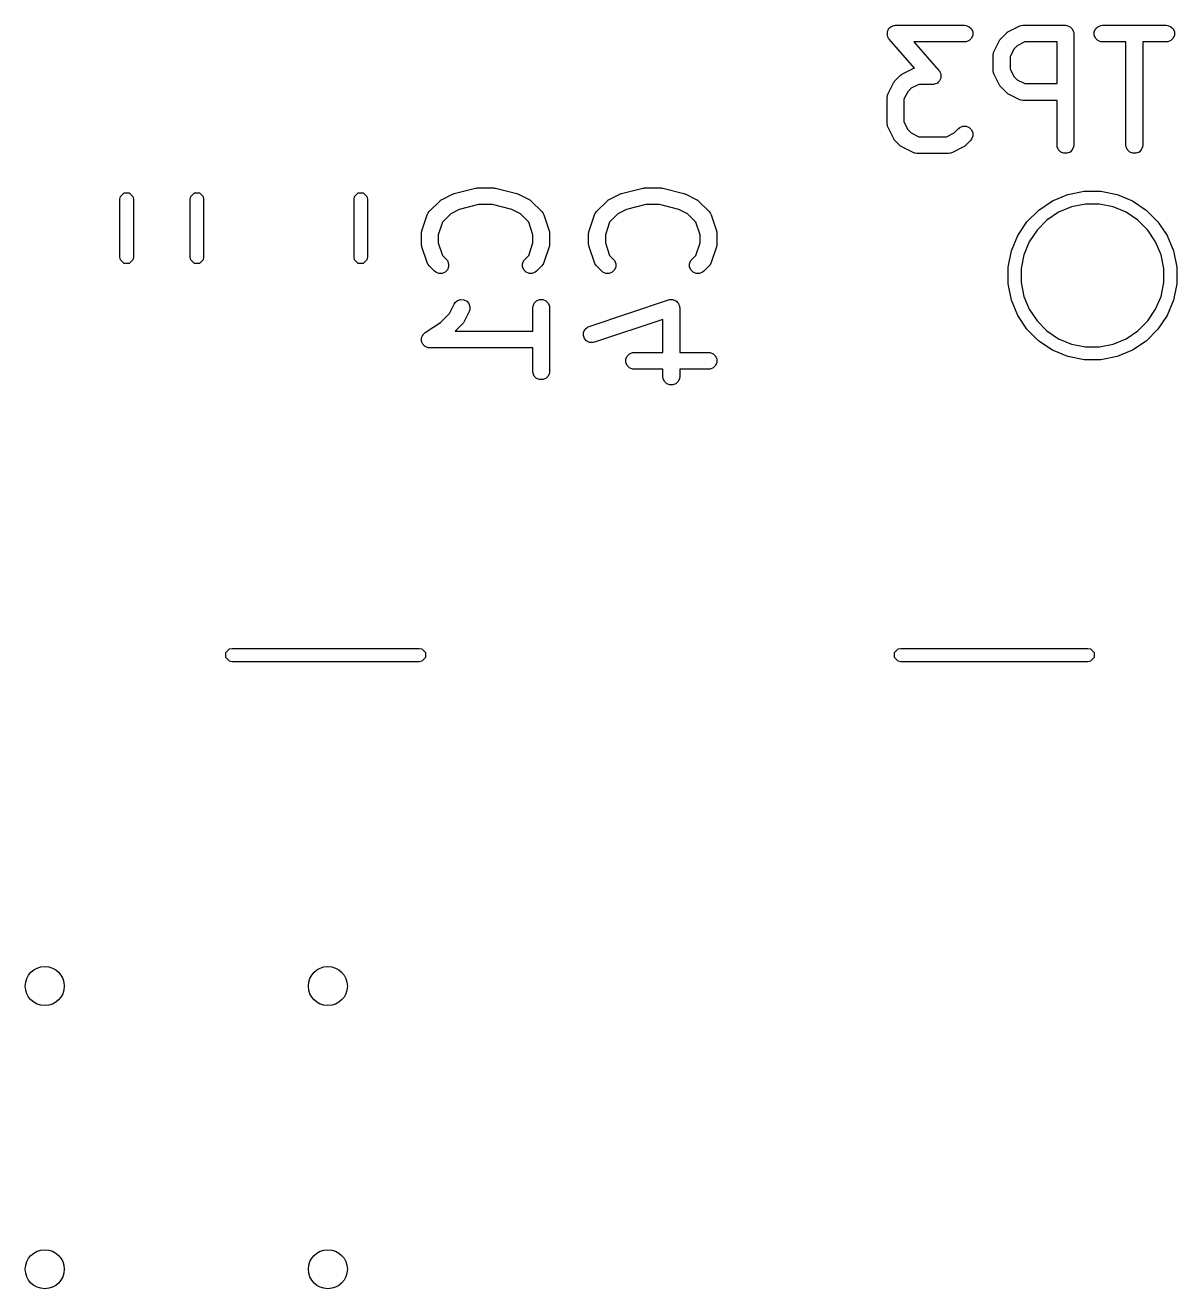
# Model space of a CAD drawing. Header units: inches. Extents: x 4.91 to 6.65, y -5 to -3.32.
# Drawn here: x 5.7333 to 6.14, y -4.9848 to -4.5386 of the extents above; entities that cross this region are included whole.
import ezdxf

# ---------------------------------------------------------------- set-up
doc = ezdxf.new("R2010")
doc.units = ezdxf.units.IN
doc.header["$MEASUREMENT"] = 0
doc.layers.add('BLACK', color=250, linetype='CONTINUOUS')

msp = doc.modelspace()

# ---------------------------------------------------------------- linework, layer by layer
at = {"layer": 'BLACK', "linetype": 'CONTINUOUS'}
for p, q in [((6.03775, -4.54191), (6.03779, -4.54143)), ((6.03779, -4.542), (6.03775, -4.54191)), ((6.03779, -4.54095), (6.03782, -4.54086)), ((6.03779, -4.54143), (6.03779, -4.54095)), ((6.03779, -4.5421), (6.03779, -4.542)), ((6.03797, -4.54255), (6.03779, -4.5421)), ((6.03782, -4.54086), (6.03783, -4.54076)), ((6.03783, -4.54076), (6.03804, -4.54033)), ((6.03812, -4.543), (6.03797, -4.54255)), ((6.03804, -4.54033), (6.03823, -4.53989)), ((6.03823, -4.53989), (6.0383, -4.53982)), ((6.0383, -4.53982), (6.03834, -4.53973)), ((6.03834, -4.53973), (6.0387, -4.53941)), ((6.0387, -4.53941), (6.03904, -4.53907)), ((6.03904, -4.53907), (6.03913, -4.53904)), ((6.03913, -4.53904), (6.03921, -4.53897)), ((6.03921, -4.53897), (6.03966, -4.53882)), ((6.03966, -4.53882), (6.04011, -4.53863)), ((6.04011, -4.53863), (6.04025, -4.53862)), ((6.04025, -4.53862), (6.0403, -4.5386)), ((6.0403, -4.5386), (6.04038, -4.53861)), ((6.04038, -4.53861), (6.04068, -4.53858)), ((6.04068, -4.53858), (6.06505, -4.53858)), ((6.06505, -4.53858), (6.06563, -4.53863)), ((6.06563, -4.53863), (6.06669, -4.53907)), ((6.06669, -4.53907), (6.06751, -4.53989)), ((6.06751, -4.53989), (6.06795, -4.54095)), ((6.06795, -4.5421), (6.06751, -4.54317)), ((6.06795, -4.54095), (6.06795, -4.5421)), ((6.07796, -4.54319), (6.07984, -4.54132)), ((6.07984, -4.54132), (6.08007, -4.54113)), ((6.08007, -4.54113), (6.08012, -4.54107)), ((6.08012, -4.54107), (6.08021, -4.54101)), ((6.08021, -4.54101), (6.08029, -4.54095)), ((6.08029, -4.54095), (6.08036, -4.54092)), ((6.08036, -4.54092), (6.08061, -4.54076)), ((6.08061, -4.54076), (6.08436, -4.53889)), ((6.08436, -4.53889), (6.0849, -4.53868)), ((6.0849, -4.53868), (6.085, -4.53867)), ((6.085, -4.53867), (6.0851, -4.53863)), ((6.0851, -4.53863), (6.08568, -4.53858)), ((6.08568, -4.53858), (6.10067, -4.53858)), ((6.10067, -4.53858), (6.10125, -4.53863)), ((6.10125, -4.53863), (6.10232, -4.53907)), ((6.10232, -4.53907), (6.10313, -4.53989)), ((6.10313, -4.53989), (6.10357, -4.54095)), ((6.10357, -4.54095), (6.10363, -4.54153)), ((6.10363, -4.54153), (6.10363, -4.5809)), ((6.1109, -4.54095), (6.11134, -4.53989)), ((6.1109, -4.5421), (6.1109, -4.54095)), ((6.11134, -4.54317), (6.1109, -4.5421)), ((6.11134, -4.53989), (6.11216, -4.53907)), ((6.11216, -4.53907), (6.11322, -4.53863)), ((6.11322, -4.53863), (6.1138, -4.53858)), ((6.1138, -4.53858), (6.1363, -4.53858)), ((6.1363, -4.53858), (6.13687, -4.53863)), ((6.13687, -4.53863), (6.13794, -4.53907)), ((6.13794, -4.53907), (6.13875, -4.53989)), ((6.13875, -4.53989), (6.13919, -4.54095)), ((6.13919, -4.5421), (6.13875, -4.54317)), ((6.13919, -4.54095), (6.13919, -4.5421)), ((6.03821, -4.54312), (6.03812, -4.543)), ((6.03823, -4.54317), (6.03821, -4.54312)), ((6.03828, -4.54322), (6.03823, -4.54317)), ((6.03846, -4.54347), (6.03828, -4.54322)), ((6.04739, -4.55368), (6.03846, -4.54347)), ((6.06505, -4.54448), (6.04719, -4.54448)), ((6.04719, -4.54448), (6.05603, -4.55458)), ((6.06563, -4.54442), (6.06505, -4.54448)), ((6.06669, -4.54398), (6.06563, -4.54442)), ((6.06751, -4.54317), (6.06669, -4.54398)), ((6.07554, -4.54771), (6.07741, -4.54396)), ((6.07741, -4.54396), (6.07757, -4.54371)), ((6.07757, -4.54371), (6.0776, -4.54364)), ((6.0776, -4.54364), (6.07766, -4.54356)), ((6.07766, -4.54356), (6.07772, -4.54347)), ((6.07772, -4.54347), (6.07778, -4.54342)), ((6.07778, -4.54342), (6.07796, -4.54319)), ((6.08248, -4.54703), (6.08113, -4.54972)), ((6.08368, -4.54583), (6.08248, -4.54703)), ((6.08637, -4.54448), (6.08368, -4.54583)), ((6.09772, -4.54448), (6.08637, -4.54448)), ((6.09772, -4.5592), (6.09772, -4.54448)), ((6.11216, -4.54398), (6.11134, -4.54317)), ((6.11322, -4.54442), (6.11216, -4.54398)), ((6.1138, -4.54448), (6.11322, -4.54442)), ((6.12209, -4.54448), (6.1138, -4.54448)), ((6.12209, -4.5809), (6.12209, -4.54448)), ((6.1363, -4.54448), (6.128, -4.54448)), ((6.128, -4.54448), (6.128, -4.5809)), ((6.13687, -4.54442), (6.1363, -4.54448)), ((6.13794, -4.54398), (6.13687, -4.54442)), ((6.13875, -4.54317), (6.13794, -4.54398)), ((6.07522, -4.54903), (6.07528, -4.54845)), ((6.07522, -4.55465), (6.07522, -4.54903)), ((6.07528, -4.54845), (6.07532, -4.54835)), ((6.07532, -4.54835), (6.07533, -4.54825)), ((6.07533, -4.54825), (6.07554, -4.54771)), ((6.08113, -4.54972), (6.08113, -4.55395)), ((6.04047, -4.55819), (6.04234, -4.55631)), ((6.04234, -4.55631), (6.04257, -4.55613)), ((6.04257, -4.55613), (6.04262, -4.55607)), ((6.04262, -4.55607), (6.04271, -4.55601)), ((6.04271, -4.55601), (6.04279, -4.55595)), ((6.04279, -4.55595), (6.04286, -4.55592)), ((6.04286, -4.55592), (6.04311, -4.55576)), ((6.04311, -4.55576), (6.04686, -4.55389)), ((6.04686, -4.55389), (6.04739, -4.55368)), ((6.05603, -4.55458), (6.05621, -4.55483)), ((6.05621, -4.55483), (6.05626, -4.55489)), ((6.05626, -4.55489), (6.05628, -4.55494)), ((6.05628, -4.55494), (6.05636, -4.55505)), ((6.05636, -4.55505), (6.05652, -4.55551)), ((6.05652, -4.55551), (6.0567, -4.55595)), ((6.0567, -4.55595), (6.0567, -4.55605)), ((6.0567, -4.55605), (6.05673, -4.55614)), ((6.05673, -4.55614), (6.0567, -4.55662)), ((6.07528, -4.55523), (6.07522, -4.55465)), ((6.07532, -4.55533), (6.07528, -4.55523)), ((6.07533, -4.55543), (6.07532, -4.55533)), ((6.07554, -4.55597), (6.07533, -4.55543)), ((6.07741, -4.55972), (6.07554, -4.55597)), ((6.08113, -4.55395), (6.08248, -4.55665)), ((6.03804, -4.5627), (6.03992, -4.55896)), ((6.03992, -4.55896), (6.04007, -4.55871)), ((6.04007, -4.55871), (6.0401, -4.55864)), ((6.0401, -4.55864), (6.04017, -4.55855)), ((6.04017, -4.55855), (6.04022, -4.55847)), ((6.04022, -4.55847), (6.04028, -4.55841)), ((6.04028, -4.55841), (6.04047, -4.55819)), ((6.04618, -4.56083), (6.04498, -4.56203)), ((6.04888, -4.55948), (6.04618, -4.56083)), ((6.05381, -4.55948), (6.04888, -4.55948)), ((6.05411, -4.55945), (6.05381, -4.55948)), ((6.05419, -4.55945), (6.05411, -4.55945)), ((6.05424, -4.55944), (6.05419, -4.55945)), ((6.05438, -4.55942), (6.05424, -4.55944)), ((6.05483, -4.55924), (6.05438, -4.55942)), ((6.05528, -4.55909), (6.05483, -4.55924)), ((6.05535, -4.55902), (6.05528, -4.55909)), ((6.05545, -4.55898), (6.05535, -4.55902)), ((6.05579, -4.55864), (6.05545, -4.55898)), ((6.05615, -4.55833), (6.05579, -4.55864)), ((6.05619, -4.55824), (6.05615, -4.55833)), ((6.05626, -4.55817), (6.05619, -4.55824)), ((6.05644, -4.55772), (6.05626, -4.55817)), ((6.05666, -4.55729), (6.05644, -4.55772)), ((6.0567, -4.5571), (6.05666, -4.55719)), ((6.05666, -4.55719), (6.05666, -4.55729)), ((6.0567, -4.55662), (6.0567, -4.5571)), ((6.07757, -4.55997), (6.07741, -4.55972)), ((6.0776, -4.56004), (6.07757, -4.55997)), ((6.07766, -4.56012), (6.0776, -4.56004)), ((6.07772, -4.56021), (6.07766, -4.56012)), ((6.07778, -4.56026), (6.07772, -4.56021)), ((6.07796, -4.56049), (6.07778, -4.56026)), ((6.07984, -4.56236), (6.07796, -4.56049)), ((6.08248, -4.55665), (6.08368, -4.55785)), ((6.08368, -4.55785), (6.08637, -4.5592)), ((6.08637, -4.5592), (6.09772, -4.5592)), ((6.03773, -4.56403), (6.03779, -4.56345)), ((6.03773, -4.5734), (6.03773, -4.56403)), ((6.03779, -4.56345), (6.03783, -4.56335)), ((6.03783, -4.56325), (6.03804, -4.5627)), ((6.03783, -4.56335), (6.03783, -4.56325)), ((6.04498, -4.56203), (6.04364, -4.56472)), ((6.04364, -4.56472), (6.04364, -4.5727)), ((6.08007, -4.56255), (6.07984, -4.56236)), ((6.08012, -4.56261), (6.08007, -4.56255)), ((6.08021, -4.56266), (6.08012, -4.56261)), ((6.08029, -4.56273), (6.08021, -4.56266)), ((6.08036, -4.56276), (6.08029, -4.56273)), ((6.08061, -4.56292), (6.08036, -4.56276)), ((6.08436, -4.56479), (6.08061, -4.56292)), ((6.0849, -4.565), (6.08436, -4.56479)), ((6.085, -4.56501), (6.0849, -4.565)), ((6.0851, -4.56505), (6.085, -4.56501)), ((6.08568, -4.5651), (6.0851, -4.56505)), ((6.09772, -4.5651), (6.08568, -4.5651)), ((6.09772, -4.5809), (6.09772, -4.5651)), ((6.03779, -4.57398), (6.03773, -4.5734)), ((6.03783, -4.57407), (6.03779, -4.57398)), ((6.03783, -4.57418), (6.03783, -4.57407)), ((6.03804, -4.57472), (6.03783, -4.57418)), ((6.04364, -4.5727), (6.04498, -4.5754)), ((6.03992, -4.57847), (6.03804, -4.57472)), ((6.04007, -4.57872), (6.03992, -4.57847)), ((6.04498, -4.5754), (6.04618, -4.5766)), ((6.04618, -4.5766), (6.04888, -4.57795)), ((6.04888, -4.57795), (6.05873, -4.57795)), ((6.05873, -4.57795), (6.06143, -4.5766)), ((6.06143, -4.5766), (6.06297, -4.57506)), ((6.06297, -4.57506), (6.06341, -4.57469)), ((6.06341, -4.57469), (6.06448, -4.57425)), ((6.06448, -4.57425), (6.06563, -4.57425)), ((6.06563, -4.57425), (6.06669, -4.57469)), ((6.06669, -4.57469), (6.06751, -4.57551)), ((6.06751, -4.57551), (6.06795, -4.57657)), ((6.06795, -4.57772), (6.06751, -4.57879)), ((6.06795, -4.57657), (6.06795, -4.57772)), ((6.0401, -4.57879), (6.04007, -4.57872)), ((6.04017, -4.57887), (6.0401, -4.57879)), ((6.04022, -4.57896), (6.04017, -4.57887)), ((6.04028, -4.57901), (6.04022, -4.57896)), ((6.04047, -4.57924), (6.04028, -4.57901)), ((6.04234, -4.58111), (6.04047, -4.57924)), ((6.04257, -4.5813), (6.04234, -4.58111)), ((6.04262, -4.58136), (6.04257, -4.5813)), ((6.04271, -4.58141), (6.04262, -4.58136)), ((6.04279, -4.58148), (6.04271, -4.58141)), ((6.04286, -4.58151), (6.04279, -4.58148)), ((6.04311, -4.58166), (6.04286, -4.58151)), ((6.04686, -4.58354), (6.04311, -4.58166)), ((6.0645, -4.58166), (6.06075, -4.58354)), ((6.06475, -4.58151), (6.0645, -4.58166)), ((6.06482, -4.58148), (6.06475, -4.58151)), ((6.0649, -4.58141), (6.06482, -4.58148)), ((6.06499, -4.58136), (6.0649, -4.58141)), ((6.06504, -4.5813), (6.06499, -4.58136)), ((6.06527, -4.58111), (6.06504, -4.5813)), ((6.06714, -4.57924), (6.06527, -4.58111)), ((6.06751, -4.57879), (6.06714, -4.57924)), ((6.09778, -4.58147), (6.09772, -4.5809)), ((6.09822, -4.58254), (6.09778, -4.58147)), ((6.09903, -4.58335), (6.09822, -4.58254)), ((6.10313, -4.58254), (6.10232, -4.58335)), ((6.10357, -4.58147), (6.10313, -4.58254)), ((6.10363, -4.5809), (6.10357, -4.58147)), ((6.12215, -4.58147), (6.12209, -4.5809)), ((6.12259, -4.58254), (6.12215, -4.58147)), ((6.12341, -4.58335), (6.12259, -4.58254)), ((6.1275, -4.58254), (6.12669, -4.58335)), ((6.12794, -4.58147), (6.1275, -4.58254)), ((6.128, -4.5809), (6.12794, -4.58147)), ((6.0474, -4.58375), (6.04686, -4.58354)), ((6.04751, -4.58375), (6.0474, -4.58375)), ((6.04761, -4.58379), (6.04751, -4.58375)), ((6.04818, -4.58385), (6.04761, -4.58379)), ((6.05943, -4.58385), (6.04818, -4.58385)), ((6.06001, -4.58379), (6.05943, -4.58385)), ((6.0601, -4.58375), (6.06001, -4.58379)), ((6.06021, -4.58375), (6.0601, -4.58375)), ((6.06075, -4.58354), (6.06021, -4.58375)), ((6.1001, -4.58379), (6.09903, -4.58335)), ((6.10125, -4.58379), (6.1001, -4.58379)), ((6.10232, -4.58335), (6.10125, -4.58379)), ((6.12447, -4.58379), (6.12341, -4.58335)), ((6.12562, -4.58379), (6.12447, -4.58379)), ((6.12669, -4.58335), (6.12562, -4.58379)), ((5.88483, -4.598), (5.89233, -4.59612)), ((5.89233, -4.59612), (5.89243, -4.59611)), ((5.89243, -4.59611), (5.89247, -4.59609)), ((5.89247, -4.59609), (5.89269, -4.59607)), ((5.89269, -4.59607), (5.8929, -4.59604)), ((5.8929, -4.59604), (5.89295, -4.59604)), ((5.89295, -4.59604), (5.89305, -4.59603)), ((5.89305, -4.59603), (5.89867, -4.59603)), ((5.89867, -4.59603), (5.89877, -4.59604)), ((5.89877, -4.59604), (5.89881, -4.59604)), ((5.89881, -4.59604), (5.89903, -4.59607)), ((5.89903, -4.59607), (5.89925, -4.59609)), ((5.89925, -4.59609), (5.89929, -4.59611)), ((5.89929, -4.59611), (5.89939, -4.59612)), ((5.89939, -4.59612), (5.90689, -4.598)), ((5.94389, -4.598), (5.95139, -4.59612)), ((5.95139, -4.59612), (5.95149, -4.59611)), ((5.95149, -4.59611), (5.95153, -4.59609)), ((5.95153, -4.59609), (5.95174, -4.59607)), ((5.95174, -4.59607), (5.95196, -4.59604)), ((5.95196, -4.59604), (5.952, -4.59604)), ((5.952, -4.59604), (5.9521, -4.59603)), ((5.9521, -4.59603), (5.95773, -4.59603)), ((5.95773, -4.59603), (5.95783, -4.59604)), ((5.95783, -4.59604), (5.95787, -4.59604)), ((5.95787, -4.59604), (5.95809, -4.59607)), ((5.95809, -4.59607), (5.9583, -4.59609)), ((5.9583, -4.59609), (5.95834, -4.59611)), ((5.95834, -4.59611), (5.95844, -4.59612)), ((5.95844, -4.59612), (5.96594, -4.598)), ((5.76673, -4.59995), (5.76691, -4.59905)), ((5.76673, -4.62052), (5.76673, -4.59995)), ((5.76691, -4.59905), (5.76819, -4.59777)), ((5.76819, -4.59777), (5.77, -4.59777)), ((5.77, -4.59777), (5.77128, -4.59905)), ((5.77128, -4.59905), (5.77146, -4.59995)), ((5.77146, -4.59995), (5.77146, -4.62052)), ((5.79154, -4.59995), (5.79172, -4.59905)), ((5.79154, -4.62052), (5.79154, -4.59995)), ((5.79172, -4.59905), (5.79299, -4.59777)), ((5.79299, -4.59777), (5.7948, -4.59777)), ((5.7948, -4.59777), (5.79608, -4.59905)), ((5.79608, -4.59905), (5.79626, -4.59995)), ((5.79626, -4.59995), (5.79626, -4.62052)), ((5.84941, -4.59995), (5.84959, -4.59905)), ((5.84941, -4.62052), (5.84941, -4.59995)), ((5.84959, -4.59905), (5.85087, -4.59777)), ((5.85087, -4.59777), (5.85268, -4.59777)), ((5.85268, -4.59777), (5.85395, -4.59905)), ((5.85395, -4.59905), (5.85413, -4.59995)), ((5.85413, -4.59995), (5.85413, -4.62052)), ((5.87596, -4.6044), (5.87971, -4.60065)), ((5.87971, -4.60065), (5.87994, -4.60046)), ((5.87994, -4.60046), (5.87999, -4.6004)), ((5.87999, -4.6004), (5.88008, -4.60035)), ((5.88008, -4.60035), (5.88016, -4.60028)), ((5.88016, -4.60028), (5.88023, -4.60025)), ((5.88023, -4.60025), (5.88048, -4.6001)), ((5.88048, -4.6001), (5.88423, -4.59822)), ((5.88423, -4.59822), (5.88427, -4.59821)), ((5.88427, -4.59821), (5.88429, -4.59819)), ((5.88429, -4.59819), (5.88453, -4.59811)), ((5.88453, -4.59811), (5.88477, -4.59801)), ((5.88477, -4.59801), (5.88479, -4.59801)), ((5.88479, -4.59801), (5.88483, -4.598)), ((5.90689, -4.598), (5.90693, -4.59801)), ((5.90693, -4.59801), (5.90695, -4.59801)), ((5.90695, -4.59801), (5.90719, -4.59811)), ((5.90719, -4.59811), (5.90743, -4.59819)), ((5.90743, -4.59819), (5.90745, -4.59821)), ((5.90745, -4.59821), (5.90749, -4.59822)), ((5.90749, -4.59822), (5.91124, -4.6001)), ((5.91124, -4.6001), (5.91149, -4.60025)), ((5.91149, -4.60025), (5.91156, -4.60028)), ((5.91156, -4.60028), (5.91164, -4.60035)), ((5.91164, -4.60035), (5.91173, -4.6004)), ((5.91173, -4.6004), (5.91178, -4.60046)), ((5.91178, -4.60046), (5.91201, -4.60065)), ((5.91201, -4.60065), (5.91576, -4.6044)), ((5.93502, -4.6044), (5.93877, -4.60065)), ((5.93877, -4.60065), (5.93899, -4.60046)), ((5.93899, -4.60046), (5.93904, -4.6004)), ((5.93904, -4.6004), (5.93913, -4.60035)), ((5.93913, -4.60035), (5.93921, -4.60028)), ((5.93921, -4.60028), (5.93929, -4.60025)), ((5.93929, -4.60025), (5.93953, -4.6001)), ((5.93953, -4.6001), (5.94328, -4.59822)), ((5.94328, -4.59822), (5.94332, -4.59821)), ((5.94332, -4.59821), (5.94334, -4.59819)), ((5.94334, -4.59819), (5.94358, -4.59811)), ((5.94358, -4.59811), (5.94382, -4.59801)), ((5.94382, -4.59801), (5.94384, -4.59801)), ((5.94384, -4.59801), (5.94389, -4.598)), ((5.96594, -4.598), (5.96598, -4.59801)), ((5.96598, -4.59801), (5.96601, -4.59801)), ((5.96601, -4.59801), (5.96624, -4.59811)), ((5.96624, -4.59811), (5.96649, -4.59819)), ((5.96649, -4.59819), (5.9665, -4.59821)), ((5.9665, -4.59821), (5.96655, -4.59822)), ((5.96655, -4.59822), (5.9703, -4.6001)), ((5.9703, -4.6001), (5.97054, -4.60025)), ((5.97054, -4.60025), (5.97062, -4.60028)), ((5.97062, -4.60028), (5.9707, -4.60035)), ((5.9707, -4.60035), (5.97079, -4.6004)), ((5.97079, -4.6004), (5.97084, -4.60046)), ((5.97084, -4.60046), (5.97106, -4.60065)), ((5.97106, -4.60065), (5.97481, -4.6044)), ((6.09125, -4.60384), (6.09613, -4.60058)), ((6.09613, -4.60058), (6.10155, -4.59834)), ((6.10155, -4.59834), (6.1073, -4.59719)), ((6.1073, -4.59719), (6.11317, -4.59719)), ((6.11317, -4.59719), (6.11892, -4.59834)), ((6.11892, -4.59834), (6.12434, -4.60058)), ((6.12434, -4.60058), (6.12922, -4.60384)), ((5.87525, -4.60555), (5.87548, -4.60502)), ((5.87548, -4.60502), (5.87555, -4.60494)), ((5.87555, -4.60494), (5.87559, -4.60485)), ((5.87559, -4.60485), (5.87596, -4.6044)), ((5.88355, -4.60516), (5.88063, -4.60808)), ((5.88658, -4.60365), (5.88355, -4.60516)), ((5.89341, -4.60194), (5.88658, -4.60365)), ((5.89831, -4.60194), (5.89341, -4.60194)), ((5.90514, -4.60365), (5.89831, -4.60194)), ((5.90817, -4.60516), (5.90514, -4.60365)), ((5.91109, -4.60808), (5.90817, -4.60516)), ((5.91576, -4.6044), (5.91612, -4.60485)), ((5.91612, -4.60485), (5.91616, -4.60494)), ((5.91616, -4.60494), (5.91623, -4.60502)), ((5.91623, -4.60502), (5.91647, -4.60555)), ((5.9343, -4.60555), (5.93454, -4.60502)), ((5.93454, -4.60502), (5.93461, -4.60494)), ((5.93461, -4.60494), (5.93465, -4.60485)), ((5.93465, -4.60485), (5.93502, -4.6044)), ((5.9426, -4.60516), (5.93968, -4.60808)), ((5.94563, -4.60365), (5.9426, -4.60516)), ((5.95247, -4.60194), (5.94563, -4.60365)), ((5.95736, -4.60194), (5.95247, -4.60194)), ((5.96419, -4.60365), (5.95736, -4.60194)), ((5.96723, -4.60516), (5.96419, -4.60365)), ((5.97014, -4.60808), (5.96723, -4.60516)), ((5.97481, -4.6044), (5.97518, -4.60485)), ((5.97518, -4.60485), (5.97522, -4.60494)), ((5.97522, -4.60494), (5.97529, -4.60502)), ((5.97529, -4.60502), (5.97553, -4.60555)), ((6.08711, -4.60799), (6.09125, -4.60384)), ((6.0983, -4.60464), (6.09417, -4.6074)), ((6.10289, -4.60274), (6.0983, -4.60464)), ((6.10775, -4.60177), (6.10289, -4.60274)), ((6.11272, -4.60177), (6.10775, -4.60177)), ((6.11759, -4.60274), (6.11272, -4.60177)), ((6.12217, -4.60464), (6.11759, -4.60274)), ((6.1263, -4.6074), (6.12217, -4.60464)), ((6.12922, -4.60384), (6.13337, -4.60799)), ((5.87337, -4.61118), (5.87525, -4.60555)), ((5.88063, -4.60808), (5.87913, -4.61259)), ((5.91259, -4.61259), (5.91109, -4.60808)), ((5.91647, -4.60555), (5.91835, -4.61118)), ((5.93243, -4.61118), (5.9343, -4.60555)), ((5.93968, -4.60808), (5.93818, -4.61259)), ((5.97165, -4.61259), (5.97014, -4.60808)), ((5.97553, -4.60555), (5.9774, -4.61118)), ((6.08385, -4.61286), (6.08711, -4.60799)), ((6.09417, -4.6074), (6.09066, -4.61091)), ((6.12981, -4.61091), (6.1263, -4.6074)), ((6.13337, -4.60799), (6.13662, -4.61286)), ((5.87322, -4.61211), (5.87325, -4.61182)), ((5.87322, -4.61586), (5.87322, -4.61211)), ((5.87324, -4.61174), (5.87327, -4.61164)), ((5.87325, -4.61182), (5.87324, -4.61174)), ((5.87327, -4.61164), (5.87328, -4.61153)), ((5.87328, -4.61153), (5.87331, -4.61146)), ((5.87331, -4.61146), (5.87337, -4.61118)), ((5.87913, -4.61259), (5.87913, -4.61538)), ((5.91259, -4.61538), (5.91259, -4.61259)), ((5.91835, -4.61118), (5.91841, -4.61146)), ((5.91841, -4.61146), (5.91844, -4.61153)), ((5.91844, -4.61153), (5.91845, -4.61164)), ((5.91845, -4.61164), (5.91847, -4.61174)), ((5.91847, -4.61174), (5.91847, -4.61182)), ((5.91847, -4.61182), (5.9185, -4.61211)), ((5.9185, -4.61211), (5.9185, -4.61586)), ((5.93228, -4.61211), (5.93231, -4.61182)), ((5.93228, -4.61586), (5.93228, -4.61211)), ((5.9323, -4.61174), (5.93232, -4.61164)), ((5.93231, -4.61182), (5.9323, -4.61174)), ((5.93232, -4.61164), (5.93233, -4.61153)), ((5.93233, -4.61153), (5.93236, -4.61146)), ((5.93236, -4.61146), (5.93243, -4.61118)), ((5.93818, -4.61259), (5.93818, -4.61538)), ((5.97165, -4.61538), (5.97165, -4.61259)), ((5.9774, -4.61118), (5.97747, -4.61146)), ((5.97747, -4.61146), (5.9775, -4.61153)), ((5.9775, -4.61153), (5.97751, -4.61164)), ((5.97751, -4.61164), (5.97753, -4.61174)), ((5.97753, -4.61174), (5.97752, -4.61182)), ((5.97752, -4.61182), (5.97755, -4.61211)), ((5.97755, -4.61211), (5.97755, -4.61586)), ((6.0816, -4.61828), (6.08385, -4.61286)), ((6.09066, -4.61091), (6.08791, -4.61503)), ((6.13257, -4.61503), (6.12981, -4.61091)), ((6.13662, -4.61286), (6.13887, -4.61828)), ((5.87325, -4.61615), (5.87322, -4.61586)), ((5.87324, -4.61623), (5.87325, -4.61615)), ((5.87327, -4.61633), (5.87324, -4.61623)), ((5.87328, -4.61644), (5.87327, -4.61633)), ((5.87331, -4.61651), (5.87328, -4.61644)), ((5.87337, -4.61679), (5.87331, -4.61651)), ((5.87525, -4.62242), (5.87337, -4.61679)), ((5.87913, -4.61538), (5.88063, -4.61989)), ((5.91109, -4.61989), (5.91259, -4.61538)), ((5.91835, -4.61679), (5.91647, -4.62242)), ((5.91841, -4.61651), (5.91835, -4.61679)), ((5.91844, -4.61644), (5.91841, -4.61651)), ((5.91845, -4.61633), (5.91844, -4.61644)), ((5.91847, -4.61623), (5.91845, -4.61633)), ((5.9185, -4.61586), (5.91847, -4.61615)), ((5.91847, -4.61615), (5.91847, -4.61623)), ((5.93231, -4.61615), (5.93228, -4.61586)), ((5.9323, -4.61623), (5.93231, -4.61615)), ((5.93232, -4.61633), (5.9323, -4.61623)), ((5.93233, -4.61644), (5.93232, -4.61633)), ((5.93236, -4.61651), (5.93233, -4.61644)), ((5.93243, -4.61679), (5.93236, -4.61651)), ((5.9343, -4.62242), (5.93243, -4.61679)), ((5.93818, -4.61538), (5.93968, -4.61989)), ((5.97014, -4.61989), (5.97165, -4.61538)), ((5.9774, -4.61679), (5.97553, -4.62242)), ((5.97747, -4.61651), (5.9774, -4.61679)), ((5.9775, -4.61644), (5.97747, -4.61651)), ((5.97751, -4.61633), (5.9775, -4.61644)), ((5.97753, -4.61623), (5.97751, -4.61633)), ((5.97755, -4.61586), (5.97752, -4.61615)), ((5.97752, -4.61615), (5.97753, -4.61623)), ((6.08046, -4.62404), (6.0816, -4.61828)), ((6.08791, -4.61503), (6.08601, -4.61962)), ((6.13446, -4.61962), (6.13257, -4.61503)), ((6.13887, -4.61828), (6.14001, -4.62404)), ((5.76691, -4.62143), (5.76673, -4.62052)), ((5.76819, -4.6227), (5.76691, -4.62143)), ((5.77, -4.6227), (5.76819, -4.6227)), ((5.77128, -4.62143), (5.77, -4.6227)), ((5.77146, -4.62052), (5.77128, -4.62143)), ((5.79172, -4.62143), (5.79154, -4.62052)), ((5.79299, -4.6227), (5.79172, -4.62143)), ((5.7948, -4.6227), (5.79299, -4.6227)), ((5.79608, -4.62143), (5.7948, -4.6227)), ((5.79626, -4.62052), (5.79608, -4.62143)), ((5.84959, -4.62143), (5.84941, -4.62052)), ((5.85087, -4.6227), (5.84959, -4.62143)), ((5.85268, -4.6227), (5.85087, -4.6227)), ((5.85395, -4.62143), (5.85268, -4.6227)), ((5.85413, -4.62052), (5.85395, -4.62143)), ((5.87548, -4.62295), (5.87525, -4.62242)), ((5.87555, -4.62303), (5.87548, -4.62295)), ((5.87559, -4.62313), (5.87555, -4.62303)), ((5.87596, -4.62357), (5.87559, -4.62313)), ((5.88063, -4.61989), (5.88201, -4.62127)), ((5.88201, -4.62127), (5.88238, -4.62172)), ((5.88238, -4.62172), (5.88282, -4.62278)), ((5.88282, -4.62278), (5.88282, -4.62394)), ((5.9089, -4.62278), (5.90934, -4.62172)), ((5.9089, -4.62394), (5.9089, -4.62278)), ((5.90934, -4.62172), (5.90971, -4.62127)), ((5.90971, -4.62127), (5.91109, -4.61989)), ((5.91612, -4.62313), (5.91576, -4.62357)), ((5.91616, -4.62303), (5.91612, -4.62313)), ((5.91623, -4.62295), (5.91616, -4.62303)), ((5.91647, -4.62242), (5.91623, -4.62295)), ((5.93454, -4.62295), (5.9343, -4.62242)), ((5.93461, -4.62303), (5.93454, -4.62295)), ((5.93465, -4.62313), (5.93461, -4.62303)), ((5.93502, -4.62357), (5.93465, -4.62313)), ((5.93968, -4.61989), (5.94107, -4.62127)), ((5.94107, -4.62127), (5.94143, -4.62172)), ((5.94143, -4.62172), (5.94187, -4.62278)), ((5.94187, -4.62278), (5.94187, -4.62394)), ((5.96795, -4.62278), (5.96839, -4.62172)), ((5.96795, -4.62394), (5.96795, -4.62278)), ((5.96839, -4.62172), (5.96876, -4.62127)), ((5.96876, -4.62127), (5.97014, -4.61989)), ((5.97518, -4.62313), (5.97481, -4.62357)), ((5.97522, -4.62303), (5.97518, -4.62313)), ((5.97529, -4.62295), (5.97522, -4.62303)), ((5.97553, -4.62242), (5.97529, -4.62295)), ((6.08601, -4.61962), (6.08504, -4.62449)), ((6.13543, -4.62449), (6.13446, -4.61962)), ((5.87784, -4.62545), (5.87596, -4.62357)), ((5.87828, -4.62581), (5.87784, -4.62545)), ((5.87935, -4.62626), (5.87828, -4.62581)), ((5.8805, -4.62626), (5.87935, -4.62626)), ((5.88156, -4.62581), (5.8805, -4.62626)), ((5.88238, -4.625), (5.88156, -4.62581)), ((5.88282, -4.62394), (5.88238, -4.625)), ((5.90934, -4.625), (5.9089, -4.62394)), ((5.91015, -4.62581), (5.90934, -4.625)), ((5.91122, -4.62626), (5.91015, -4.62581)), ((5.91237, -4.62626), (5.91122, -4.62626)), ((5.91343, -4.62581), (5.91237, -4.62626)), ((5.91388, -4.62545), (5.91343, -4.62581)), ((5.91576, -4.62357), (5.91388, -4.62545)), ((5.93689, -4.62545), (5.93502, -4.62357)), ((5.93734, -4.62581), (5.93689, -4.62545)), ((5.9384, -4.62626), (5.93734, -4.62581)), ((5.93955, -4.62626), (5.9384, -4.62626)), ((5.94062, -4.62581), (5.93955, -4.62626)), ((5.94143, -4.625), (5.94062, -4.62581)), ((5.94187, -4.62394), (5.94143, -4.625)), ((5.96839, -4.625), (5.96795, -4.62394)), ((5.96921, -4.62581), (5.96839, -4.625)), ((5.97027, -4.62626), (5.96921, -4.62581)), ((5.97143, -4.62626), (5.97027, -4.62626)), ((5.97249, -4.62581), (5.97143, -4.62626)), ((5.97294, -4.62545), (5.97249, -4.62581)), ((5.97481, -4.62357), (5.97294, -4.62545)), ((6.08046, -4.62449), (6.08046, -4.62404)), ((6.08046, -4.6299), (6.08046, -4.62449)), ((6.08504, -4.62449), (6.08504, -4.62945)), ((6.13543, -4.62945), (6.13543, -4.62449)), ((6.14001, -4.62404), (6.14001, -4.6299)), ((6.0816, -4.63565), (6.08046, -4.6299)), ((6.08504, -4.62945), (6.08601, -4.63432)), ((6.13446, -4.63432), (6.13543, -4.62945)), ((6.14001, -4.6299), (6.13887, -4.63565)), ((5.88478, -4.63704), (5.88509, -4.63655)), ((5.88509, -4.63655), (5.88596, -4.63579)), ((5.88596, -4.63579), (5.88705, -4.63543)), ((5.88705, -4.63543), (5.8882, -4.63551)), ((5.8882, -4.63551), (5.88923, -4.63603)), ((5.88923, -4.63603), (5.88999, -4.6369)), ((5.91309, -4.63672), (5.9139, -4.6359)), ((5.9139, -4.6359), (5.91497, -4.63546)), ((5.91497, -4.63546), (5.91612, -4.63546)), ((5.91612, -4.63546), (5.91718, -4.6359)), ((5.91718, -4.6359), (5.918, -4.63672)), ((5.93242, -4.64493), (5.96054, -4.63556)), ((5.96054, -4.63556), (5.96083, -4.63549)), ((5.96083, -4.63549), (5.9609, -4.63546)), ((5.9609, -4.63546), (5.96096, -4.63546)), ((5.96096, -4.63546), (5.96111, -4.63543)), ((5.96111, -4.63543), (5.96158, -4.63546)), ((5.96158, -4.63546), (5.96205, -4.63546)), ((5.96205, -4.63546), (5.96215, -4.6355)), ((5.96215, -4.6355), (5.96226, -4.63551)), ((5.96226, -4.63551), (5.96268, -4.63572)), ((5.96268, -4.63572), (5.96312, -4.6359)), ((5.96312, -4.6359), (5.96319, -4.63598)), ((5.96319, -4.63598), (5.96329, -4.63603)), ((5.96329, -4.63603), (5.9636, -4.63638)), ((5.9636, -4.63638), (5.96393, -4.63672)), ((6.08385, -4.64107), (6.0816, -4.63565)), ((6.08601, -4.63432), (6.08791, -4.6389)), ((6.13257, -4.6389), (6.13446, -4.63432)), ((6.13887, -4.63565), (6.13662, -4.64107)), ((5.87992, -4.64356), (5.88312, -4.64036)), ((5.88312, -4.64036), (5.88478, -4.63704)), ((5.89006, -4.63968), (5.88819, -4.64343)), ((5.88999, -4.6369), (5.89035, -4.63799)), ((5.89027, -4.63914), (5.89006, -4.63968)), ((5.89035, -4.63799), (5.89027, -4.63914)), ((5.91259, -4.63836), (5.91265, -4.63778)), ((5.91259, -4.64665), (5.91259, -4.63836)), ((5.91265, -4.63778), (5.91309, -4.63672)), ((5.918, -4.63672), (5.91844, -4.63778)), ((5.91844, -4.63778), (5.9185, -4.63836)), ((5.9185, -4.63836), (5.9185, -4.66085)), ((5.96393, -4.63672), (5.96397, -4.63682)), ((5.96397, -4.63682), (5.96404, -4.6369)), ((5.96404, -4.6369), (5.96419, -4.63734)), ((5.96419, -4.63734), (5.96437, -4.63778)), ((5.96437, -4.63778), (5.96439, -4.63793)), ((5.96439, -4.63793), (5.96441, -4.63799)), ((5.96441, -4.63799), (5.9644, -4.63807)), ((5.9644, -4.63807), (5.96443, -4.63836)), ((5.96443, -4.63836), (5.96443, -4.65415)), ((6.08711, -4.64595), (6.08385, -4.64107)), ((6.08791, -4.6389), (6.09066, -4.64303)), ((6.12981, -4.64303), (6.13257, -4.6389)), ((6.13662, -4.64107), (6.13337, -4.64595)), ((5.87454, -4.64715), (5.87992, -4.64356)), ((5.88764, -4.6442), (5.88518, -4.64665)), ((5.88782, -4.64397), (5.88764, -4.6442)), ((5.88788, -4.64392), (5.88782, -4.64397)), ((5.88794, -4.64383), (5.88788, -4.64392)), ((5.888, -4.64375), (5.88794, -4.64383)), ((5.88803, -4.64368), (5.888, -4.64375)), ((5.88819, -4.64343), (5.88803, -4.64368)), ((5.93102, -4.64592), (5.93189, -4.64517)), ((5.93189, -4.64517), (5.93242, -4.64493)), ((5.95852, -4.64245), (5.93429, -4.65053)), ((5.95852, -4.65415), (5.95852, -4.64245)), ((6.09066, -4.64303), (6.09417, -4.64654)), ((6.1263, -4.64654), (6.12981, -4.64303)), ((5.87322, -4.6496), (5.87328, -4.64932)), ((5.87328, -4.64989), (5.87322, -4.6496)), ((5.87328, -4.64903), (5.87339, -4.64876)), ((5.87328, -4.64932), (5.87328, -4.64903)), ((5.87328, -4.65018), (5.87328, -4.64989)), ((5.87339, -4.64876), (5.87345, -4.64847)), ((5.87345, -4.64847), (5.87361, -4.64823)), ((5.87361, -4.64823), (5.87372, -4.64797)), ((5.87372, -4.64797), (5.87393, -4.64776)), ((5.87393, -4.64776), (5.87409, -4.64752)), ((5.87409, -4.64752), (5.87453, -4.64715)), ((5.87453, -4.64715), (5.87453, -4.64715)), ((5.87453, -4.64715), (5.87453, -4.64715)), ((5.87453, -4.64715), (5.87454, -4.64715)), ((5.88518, -4.64665), (5.91259, -4.64665)), ((5.93042, -4.6481), (5.93051, -4.64695)), ((5.93079, -4.64919), (5.93042, -4.6481)), ((5.93051, -4.64695), (5.93102, -4.64592)), ((5.93154, -4.65006), (5.93079, -4.64919)), ((5.93257, -4.65058), (5.93154, -4.65006)), ((6.09125, -4.6501), (6.08711, -4.64595)), ((6.09613, -4.65336), (6.09125, -4.6501)), ((6.09417, -4.64654), (6.0983, -4.6493)), ((6.0983, -4.6493), (6.10289, -4.6512)), ((6.11759, -4.6512), (6.12217, -4.6493)), ((6.12217, -4.6493), (6.1263, -4.64654)), ((6.12922, -4.6501), (6.12434, -4.65336)), ((6.13337, -4.64595), (6.12922, -4.6501)), ((5.87339, -4.65045), (5.87328, -4.65018)), ((5.87344, -4.65073), (5.87339, -4.65045)), ((5.87361, -4.65098), (5.87344, -4.65073)), ((5.87372, -4.65125), (5.87361, -4.65098)), ((5.87392, -4.65145), (5.87372, -4.65125)), ((5.87408, -4.65169), (5.87392, -4.65145)), ((5.87433, -4.65185), (5.87408, -4.65169)), ((5.87453, -4.65206), (5.87433, -4.65185)), ((5.8748, -4.65217), (5.87453, -4.65206)), ((5.87504, -4.65233), (5.8748, -4.65217)), ((5.87533, -4.65239), (5.87504, -4.65233)), ((5.8756, -4.6525), (5.87533, -4.65239)), ((5.87617, -4.65256), (5.8756, -4.6525)), ((5.91259, -4.65256), (5.87617, -4.65256)), ((5.87617, -4.65256), (5.87617, -4.65256)), ((5.87617, -4.65256), (5.87617, -4.65256)), ((5.87617, -4.65256), (5.87617, -4.65256)), ((5.91259, -4.66085), (5.91259, -4.65256)), ((5.93372, -4.65066), (5.93257, -4.65058)), ((5.93429, -4.65053), (5.93372, -4.65066)), ((5.94671, -4.65465), (5.94778, -4.65421)), ((5.94778, -4.65421), (5.94835, -4.65415)), ((5.94835, -4.65415), (5.95852, -4.65415)), ((5.96443, -4.65415), (5.9746, -4.65415)), ((5.9746, -4.65415), (5.97518, -4.65421)), ((5.97518, -4.65421), (5.97624, -4.65465)), ((6.10155, -4.6556), (6.09613, -4.65336)), ((6.10289, -4.6512), (6.10775, -4.65217)), ((6.10775, -4.65217), (6.11272, -4.65217)), ((6.11272, -4.65217), (6.11759, -4.6512)), ((6.12434, -4.65336), (6.11892, -4.6556)), ((5.94546, -4.65653), (5.9459, -4.65546)), ((5.94546, -4.65768), (5.94546, -4.65653)), ((5.9459, -4.65875), (5.94546, -4.65768)), ((5.9459, -4.65546), (5.94671, -4.65465)), ((5.94671, -4.65956), (5.9459, -4.65875)), ((5.97624, -4.65465), (5.97705, -4.65546)), ((5.97705, -4.65875), (5.97624, -4.65956)), ((5.97705, -4.65546), (5.9775, -4.65653)), ((5.9775, -4.65768), (5.97705, -4.65875)), ((5.9775, -4.65653), (5.9775, -4.65768)), ((6.1073, -4.65675), (6.10155, -4.6556)), ((6.11317, -4.65675), (6.1073, -4.65675)), ((6.11892, -4.6556), (6.11317, -4.65675)), ((5.91265, -4.66143), (5.91259, -4.66085)), ((5.91309, -4.6625), (5.91265, -4.66143)), ((5.9139, -4.66331), (5.91309, -4.6625)), ((5.91497, -4.66375), (5.9139, -4.66331)), ((5.91718, -4.66331), (5.91612, -4.66375)), ((5.918, -4.6625), (5.91718, -4.66331)), ((5.91844, -4.66143), (5.918, -4.6625)), ((5.9185, -4.66085), (5.91844, -4.66143)), ((5.94778, -4.66), (5.94671, -4.65956)), ((5.94835, -4.66006), (5.94778, -4.66)), ((5.95852, -4.66006), (5.94835, -4.66006)), ((5.95852, -4.66273), (5.95852, -4.66006)), ((5.95858, -4.66331), (5.95852, -4.66273)), ((5.95902, -4.66437), (5.95858, -4.66331)), ((5.96437, -4.66331), (5.96393, -4.66437)), ((5.96443, -4.66273), (5.96437, -4.66331)), ((5.9746, -4.66006), (5.96443, -4.66006)), ((5.96443, -4.66006), (5.96443, -4.66273)), ((5.97518, -4.66), (5.9746, -4.66006)), ((5.97624, -4.65956), (5.97518, -4.66)), ((5.91612, -4.66375), (5.91497, -4.66375)), ((5.95984, -4.66518), (5.95902, -4.66437)), ((5.9609, -4.66563), (5.95984, -4.66518)), ((5.96205, -4.66563), (5.9609, -4.66563)), ((5.96312, -4.66518), (5.96205, -4.66563)), ((5.96393, -4.66437), (5.96312, -4.66518)), ((5.80412, -4.76012), (5.8054, -4.75884)), ((5.80412, -4.76193), (5.80412, -4.76012)), ((5.8054, -4.75884), (5.8063, -4.75866)), ((5.8063, -4.75866), (5.87244, -4.75866)), ((5.87244, -4.75866), (5.87334, -4.75884)), ((5.87334, -4.75884), (5.87462, -4.76012)), ((5.87462, -4.76012), (5.87462, -4.76193)), ((6.04034, -4.76012), (6.04162, -4.75884)), ((6.04034, -4.76193), (6.04034, -4.76012)), ((6.04162, -4.75884), (6.04252, -4.75866)), ((6.04252, -4.75866), (6.10866, -4.75866)), ((6.10866, -4.75866), (6.10957, -4.75884)), ((6.10957, -4.75884), (6.11084, -4.76012)), ((6.11084, -4.76012), (6.11084, -4.76193)), ((5.8054, -4.76321), (5.80412, -4.76193)), ((5.8063, -4.76339), (5.8054, -4.76321)), ((5.87244, -4.76339), (5.8063, -4.76339)), ((5.87334, -4.76321), (5.87244, -4.76339)), ((5.87462, -4.76193), (5.87334, -4.76321)), ((6.04162, -4.76321), (6.04034, -4.76193)), ((6.04252, -4.76339), (6.04162, -4.76321)), ((6.10866, -4.76339), (6.04252, -4.76339)), ((6.10957, -4.76321), (6.10866, -4.76339)), ((6.11084, -4.76193), (6.10957, -4.76321))]:
    msp.add_line(p, q, dxfattribs=at)
at = {"layer": 'BLACK'}
for centre in [(5.74016, -4.87795), (5.74016, -4.87795), (5.84016, -4.87795), (5.84016, -4.87795), (5.74016, -4.97795), (5.74016, -4.97795), (5.84016, -4.97795), (5.84016, -4.97795)]:
    msp.add_circle(centre, 0.00689, dxfattribs=at)

doc.saveas('drawing.dxf')
